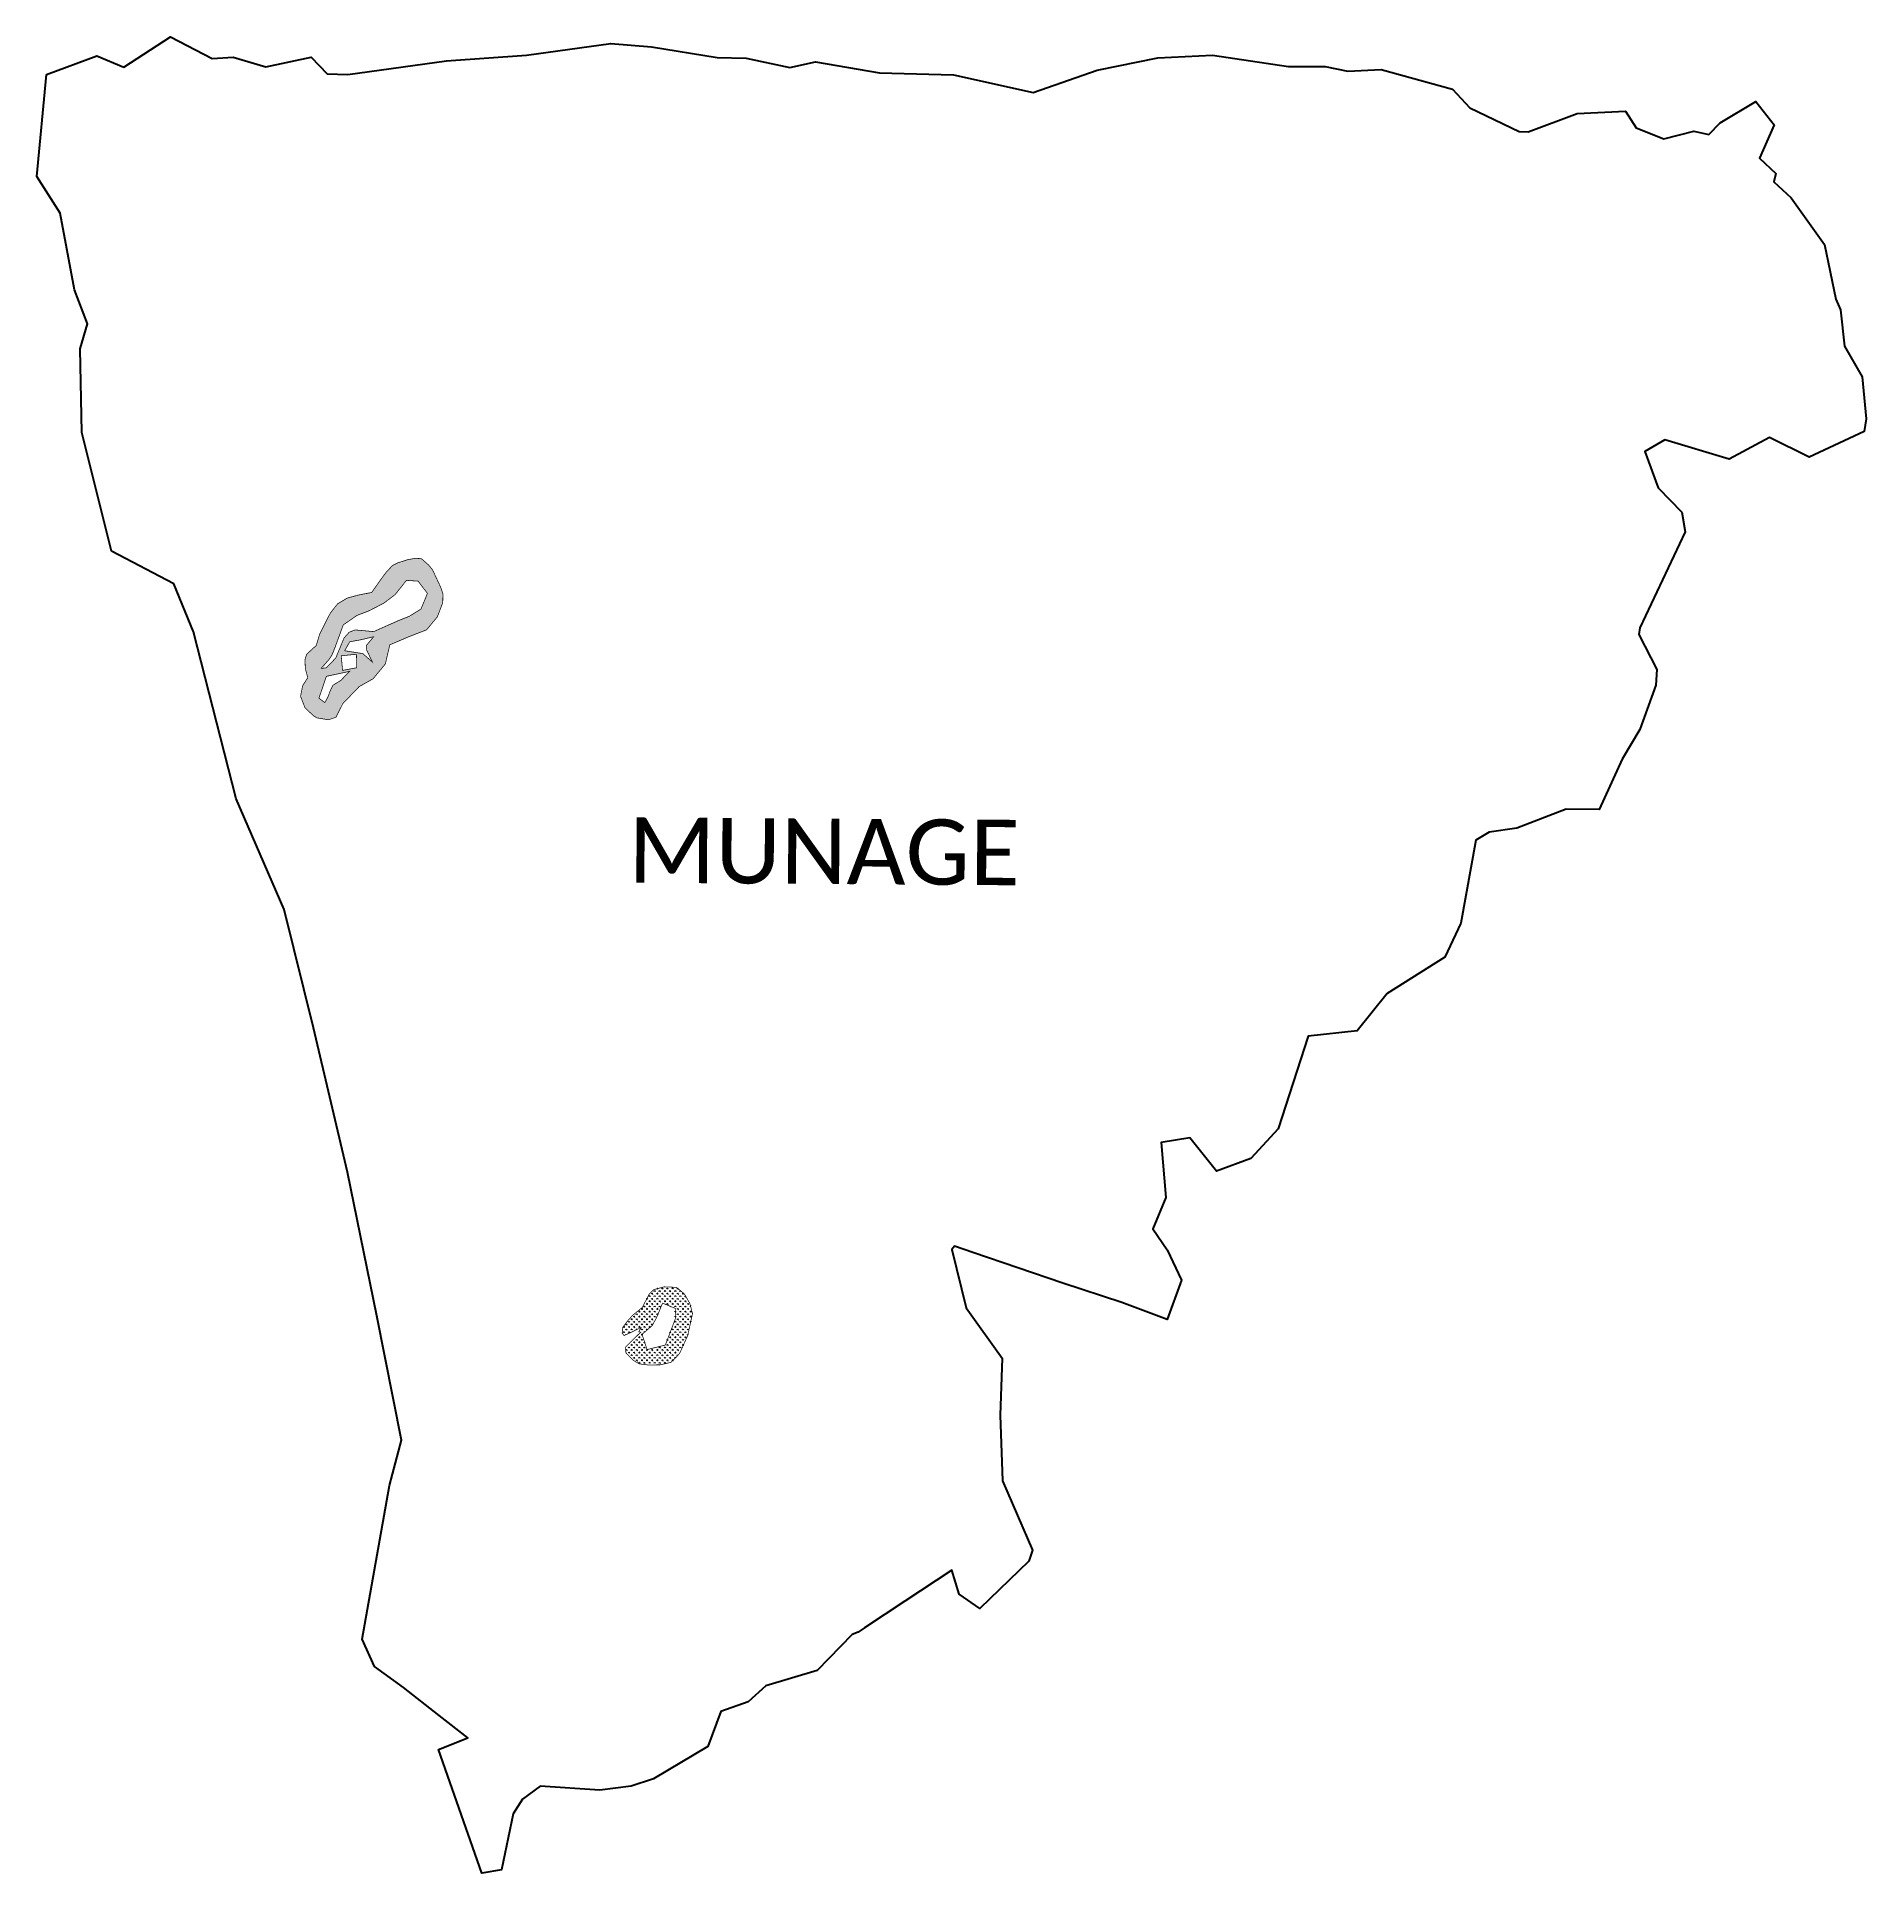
# Model space of a CAD drawing. Header units: metres. Extents: x 330650 to 335694, y 1793047 to 1798110.
import ezdxf

# ---------------------------------------------------------------- set-up
doc = ezdxf.new("R2010")
doc.units = ezdxf.units.M
doc.layers.add('MANGROOVES BUFFER ZONE', color=120, linetype='Continuous')
doc.layers.add('VILLAGE NAME', color=250, linetype='Continuous')
pattern_1 = [(90, (0, 0), (-7.07106781, 7.07106781), [1.875, -12.26713563]), (45, (0, 0), (-7.07106781, 7.07106781), [1.875, -8.125]), (135, (0, 0), (-7.07106781, -7.07106781), [1.875, -8.125])]

msp = doc.modelspace()

# ---------------------------------------------------------------- hatches: boundary and pattern name
at = {"layer": 'MANGROOVES BUFFER ZONE'}
h = msp.add_hatch(dxfattribs=at)
h.set_pattern_fill('GRASS', color=256, scale=10)
h.set_pattern_definition(pattern_1)
h.paths.add_polyline_path([(331675.7, 1796455.8), (331725.1, 1796474.9), (331754.9, 1796510.9), (331769.7, 1796550.1), (331770.2, 1796574.6), (331763.8, 1796592.8), (331741.7, 1796640.2), (331730.6, 1796653.7), (331710.5, 1796671.3), (331693.3, 1796672.1), (331672.5, 1796668.2), (331645.7, 1796659.6), (331631.4, 1796652.4), (331614.5, 1796634.9), (331595.8, 1796609.5), (331574, 1796578.1), (331535.5, 1796570.5), (331505.9, 1796562.3), (331479.5, 1796546.4), (331459.6, 1796520.9), (331445.9, 1796494.3), (331429.7, 1796461.4), (331421.1, 1796432), (331394.3, 1796407.6), (331389.8, 1796392.3), (331390.8, 1796367.8), (331397.6, 1796343.3), (331383.6, 1796321.2), (331377.6, 1796291.7), (331389.8, 1796260.2), (331412.7, 1796238.5), (331422.7, 1796232.3), (331454.7, 1796227), (331475.2, 1796233.8), (331494.4, 1796271.7), (331539.3, 1796318.4), (331577.8, 1796340.1), (331611.3, 1796380.8), (331623.8, 1796433.7)])
h.paths.add_polyline_path([(331677.5, 1796512.4), (331646, 1796499.7), (331579.3, 1796470.1), (331528.1, 1796474.7), (331511.6, 1796468.3), (331497.6, 1796452.5), (331474.7, 1796397.3), (331448.2, 1796369.9), (331434.6, 1796368.8), (331456.1, 1796393.1), (331464, 1796404.9), (331472.3, 1796425.4), (331495.4, 1796488.6), (331533.1, 1796514.6), (331567.2, 1796527.7), (331607.5, 1796548.7), (331638.5, 1796572.3), (331669.6, 1796611.3), (331701.9, 1796609.1), (331727.4, 1796575.4), (331709.6, 1796532.1)], flags=16)
h.paths.add_polyline_path([(331559, 1796421.2), (331575.7, 1796386), (331549.3, 1796409.4), (331499.2, 1796417.3), (331513.5, 1796442.1), (331541.7, 1796447.1), (331579, 1796455.8), (331559.2, 1796432)], flags=16)
h.paths.add_polyline_path([(331532.7, 1796370.4), (331493.4, 1796363.2), (331489.9, 1796403.4), (331531.7, 1796407.6)], flags=16)
h.paths.add_polyline_path([(331466.8, 1796322), (331459.8, 1796307.6), (331452.8, 1796289.2), (331444.5, 1796274.4), (331428.4, 1796286.6), (331448.9, 1796346.8), (331512.7, 1796360.4), (331488.7, 1796335.5)], flags=16)
h = msp.add_hatch(dxfattribs=at)
h.set_pattern_fill('GRASS', color=256, scale=10)
h.set_pattern_definition(pattern_1)
h.paths.add_polyline_path([(332315, 1794538.2), (332272.9, 1794496.6), (332274.6, 1794481.9), (332294.7, 1794460.9), (332312.3, 1794451), (332334.4, 1794448.3), (332369.3, 1794448.5), (332399.3, 1794455.4), (332422.7, 1794480), (332445.1, 1794529.7), (332458.2, 1794589.7), (332450.8, 1794617.9), (332435.2, 1794644.6), (332413.8, 1794662.1), (332379.8, 1794663.6), (332351, 1794655.7), (332339.3, 1794644.2), (332319.7, 1794606.5), (332292.9, 1794584.8), (332278.9, 1794569.1), (332266, 1794552), (332264.3, 1794536.2), (332269.4, 1794529.3), (332291.7, 1794539.3), (332316, 1794551.3), (332310.2, 1794539.8)])
h.paths.add_polyline_path([(332346.8, 1794556.6), (332358.7, 1794577.7), (332375.7, 1794618.6), (332410.9, 1794604.1), (332410.9, 1794575.6), (332383.4, 1794503.1), (332332.9, 1794490.5), (332318.9, 1794532.5)], flags=16)

# ---------------------------------------------------------------- linework, layer by layer
at = {"color": 3}
msp.add_lwpolyline([(330677.2, 1798005.8), (330816.3, 1798057.4), (330890.9, 1798026.7), (331019.3, 1798110.2), (331133.9, 1798050.4), (331191.9, 1798053.9), (331282.3, 1798026.8), (331407.1, 1798053.9), (331450.6, 1798008.2), (331508.4, 1798005.6), (331780.1, 1798043.7), (332000.4, 1798059.1), (332233.4, 1798091.9), (332345.3, 1798082.5), (332526.6, 1798053.2), (332606.4, 1798050.7), (332726.1, 1798025.2), (332796.9, 1798040.7), (332973.6, 1798010.5), (333177.8, 1798005.3), (333397.3, 1797956), (333574.2, 1798017.8), (333741.2, 1798052.4), (333891.4, 1798059.5), (334101.2, 1798027.9), (334202, 1798028), (334265, 1798015.1), (334356.4, 1798019.6), (334553.1, 1797965.4), (334600.7, 1797914.1), (334737, 1797848.5), (334762, 1797847.9), (334896.7, 1797898.9), (335030, 1797904.6), (335060, 1797858.7), (335135.5, 1797828.8), (335219, 1797849.6), (335259.7, 1797840.2), (335291.2, 1797873.1), (335389.3, 1797931.6), (335439.7, 1797867.5), (335399.8, 1797775.6), (335445.1, 1797733.1), (335439.3, 1797710.1), (335486.7, 1797666.3), (335579.1, 1797537.3), (335610.5, 1797387), (335622.8, 1797356.9), (335634, 1797256.8), (335682.5, 1797172.1), (335694, 1797056.8), (335688.2, 1797021.7), (335536.6, 1796951.3), (335427.4, 1797005.6), (335316, 1796945.7), (335139.1, 1796998.7), (335083.8, 1796966.9), (335120.2, 1796866.8), (335185.6, 1796799.1), (335194.6, 1796745.1), (335069.6, 1796480.5), (335067, 1796461.7), (335117, 1796365.6), (335114.1, 1796322.2), (335069.9, 1796200.5), (335021, 1796118.5), (334958.1, 1795979.6), (334866.9, 1795980.6), (334730.7, 1795927.8), (334654.4, 1795917), (334618, 1795895), (334575.9, 1795666.5), (334532.4, 1795572.7), (334372.9, 1795472.6), (334290.2, 1795369.2), (334155, 1795355.1), (334072.5, 1795099.5), (333997.3, 1795017.5), (333902.6, 1794982.1), (333829.2, 1795074.7), (333750.2, 1795061.5), (333762.9, 1794910.1), (333727.6, 1794823.9), (333767.2, 1794765.3), (333806.7, 1794682.2), (333766.4, 1794573.5), (333642, 1794620.7), (333479, 1794673.6), (333231, 1794758.1), (333180.7, 1794775.3), (333172.7, 1794766.7), (333212.8, 1794605.6), (333312.3, 1794466.5), (333306.6, 1794309.8), (333312.6, 1794128.3), (333395.4, 1793937.7), (333385.5, 1793906.8), (333250.5, 1793776.9), (333193.1, 1793815.9), (333173, 1793882.7), (333043.8, 1793797.1), (332932, 1793723), (332914.7, 1793711.6), (332898.8, 1793704.6), (332802.3, 1793606.1), (332660.8, 1793563.6), (332611.9, 1793519), (332536.2, 1793492.3), (332500.4, 1793395.8), (332350.5, 1793307.1), (332288.7, 1793287.1), (332202.9, 1793276.1), (332037.9, 1793286.8), (331989.9, 1793250.7), (331963.5, 1793210.8), (331931.8, 1793056.1), (331877.4, 1793046.7), (331758.4, 1793388.1), (331839.1, 1793420.2), (331760, 1793482), (331661.6, 1793559.1), (331581.8, 1793616.4), (331547.5, 1793691.9), (331622.6, 1794116), (331656, 1794240.5), (331587.6, 1794583.4), (331506.7, 1794979.3), (331413.1, 1795377.9), (331332.3, 1795704.2), (331199.9, 1796009.1), (331082.3, 1796469), (331028.2, 1796601.4), (330856.6, 1796691.6), (330774.3, 1797019.4), (330769.7, 1797249.3), (330790.6, 1797318.4), (330754.1, 1797412.2), (330714.5, 1797623.4), (330650.4, 1797725.2), (330677.2, 1798005.8)], dxfattribs=at)
at = {"layer": 'MANGROOVES BUFFER ZONE', "const_width": 2}
for points in [[(331675.7, 1796455.8), (331725.1, 1796474.9), (331754.9, 1796510.9), (331769.7, 1796550.1), (331770.2, 1796574.6), (331763.8, 1796592.8), (331741.7, 1796640.2), (331730.6, 1796653.7), (331710.5, 1796671.3), (331693.3, 1796672.1), (331672.5, 1796668.2), (331645.7, 1796659.6), (331631.4, 1796652.4), (331614.5, 1796634.9), (331595.8, 1796609.5), (331574, 1796578.1), (331535.5, 1796570.5), (331505.9, 1796562.3), (331479.5, 1796546.4), (331459.6, 1796520.9), (331445.9, 1796494.3), (331429.7, 1796461.4), (331421.1, 1796432), (331394.3, 1796407.6), (331389.8, 1796392.3), (331390.8, 1796367.8), (331397.6, 1796343.3), (331383.6, 1796321.2), (331377.6, 1796291.7), (331389.8, 1796260.2), (331412.7, 1796238.5), (331422.7, 1796232.3), (331454.7, 1796227), (331475.2, 1796233.8), (331494.4, 1796271.7), (331539.3, 1796318.4), (331577.8, 1796340.1), (331611.3, 1796380.8), (331623.8, 1796433.7), (331675.7, 1796455.8)], [(331677.5, 1796512.4), (331646, 1796499.7), (331579.3, 1796470.1), (331528.1, 1796474.7), (331511.6, 1796468.3), (331497.6, 1796452.5), (331474.7, 1796397.3), (331448.2, 1796369.9), (331434.6, 1796368.8), (331456.1, 1796393.1), (331464, 1796404.9), (331472.3, 1796425.4), (331495.4, 1796488.6), (331533.1, 1796514.6), (331567.2, 1796527.7), (331607.5, 1796548.7), (331638.5, 1796572.3), (331669.6, 1796611.3), (331701.9, 1796609.1), (331727.4, 1796575.4), (331709.6, 1796532.1), (331677.5, 1796512.4)], [(331559, 1796421.2), (331575.7, 1796386), (331549.3, 1796409.4), (331499.2, 1796417.3), (331513.5, 1796442.1), (331541.7, 1796447.1), (331579, 1796455.8), (331559.2, 1796432), (331559, 1796421.2)], [(331532.7, 1796370.4), (331493.4, 1796363.2), (331489.9, 1796403.4), (331531.7, 1796407.6), (331532.7, 1796370.4)], [(331466.8, 1796322), (331459.8, 1796307.6), (331452.8, 1796289.2), (331444.5, 1796274.4), (331428.4, 1796286.6), (331448.9, 1796346.8), (331512.7, 1796360.4), (331488.7, 1796335.5), (331466.8, 1796322)], [(332315, 1794538.2), (332272.9, 1794496.6), (332274.6, 1794481.9), (332294.7, 1794460.9), (332312.3, 1794451), (332334.4, 1794448.3), (332369.3, 1794448.5), (332399.3, 1794455.4), (332422.7, 1794480), (332445.1, 1794529.7), (332458.2, 1794589.7), (332450.8, 1794617.9), (332435.2, 1794644.6), (332413.8, 1794662.1), (332379.8, 1794663.6), (332351, 1794655.7), (332339.3, 1794644.2), (332319.7, 1794606.5), (332292.9, 1794584.8), (332278.9, 1794569.1), (332266, 1794552), (332264.3, 1794536.2), (332269.4, 1794529.3), (332291.7, 1794539.3), (332316, 1794551.3), (332310.2, 1794539.8), (332315, 1794538.2)], [(332346.8, 1794556.6), (332358.7, 1794577.7), (332375.7, 1794618.6), (332410.9, 1794604.1), (332410.9, 1794575.6), (332383.4, 1794503.1), (332332.9, 1794490.5), (332318.9, 1794532.5), (332346.8, 1794556.6)]]:
    msp.add_lwpolyline(points, close=True, dxfattribs=at)

# ---------------------------------------------------------------- texts
at = {"layer": 'VILLAGE NAME', "insert": (332281.6, 1795958.2), "char_height": 180.345, "attachment_point": 1, "rotation": 359.6139}
msp.add_mtext_dynamic_manual_height_columns('{\\fCalibri|b0|i0|c0|p34;MUNAGE}', width=1779.605, gutter_width=901.7, heights=[0], dxfattribs=at)

doc.saveas('drawing.dxf')
